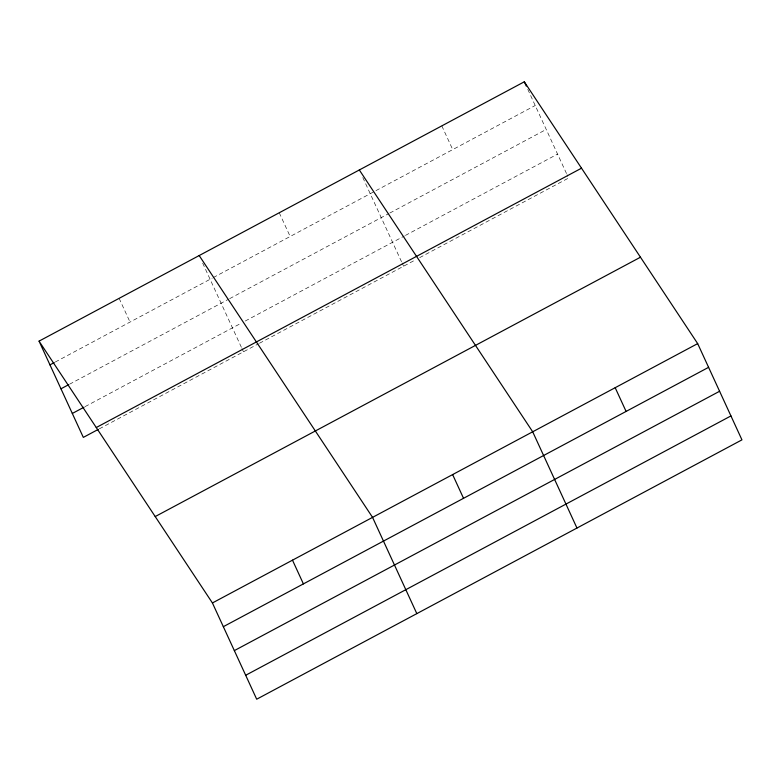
<?xml version="1.0" encoding="UTF-8"?>
<svg xmlns="http://www.w3.org/2000/svg" width="781" height="781" viewBox="0 0 781 781"><rect width="100%" height="100%" fill="white"/><g stroke="black" fill="none" stroke-linecap="round" stroke-linejoin="round"><path stroke-width="0.59" stroke-dasharray="3.9 2.93" d="M55.295 362.013L212.227 278.134M213.301 277.567L535.219 105.513M69.509 384.232L228.579 299.221M229.643 298.645L388.743 213.613M389.807 213.047L546.231 129.441M85.119 406.608L240.987 323.305M245.254 321.02L404.363 235.989M405.437 235.413L557.566 154.101M99.333 428.837L258.404 343.816M259.468 343.25L415.375 259.917M419.661 257.632L568.578 178.039L567.074 174.778M527.78 89.337L566.576 173.685M441.812 125.878L452.726 149.601M362.794 177.521L401.59 261.869M402.088 262.953L403.592 266.223M279.256 212.764L290.161 236.487M202.66 263.099L241.456 347.457M241.954 348.541L243.457 351.801M119.122 298.352L130.027 322.065"/><path stroke-width="1.17" d="M39.05 341.141L524.305 81.79L697.677 343.611L741.95 439.859L256.695 699.21L212.422 602.961L39.05 341.141L83.323 437.389L98.269 429.404M49.964 364.864L54.231 362.579M60.967 388.801L68.445 384.799M72.311 413.461L84.055 407.184M96.258 427.539L581.523 168.188M155.204 516.563L640.469 257.213M212.422 602.961L697.677 343.611M223.337 626.684L708.592 367.334M234.339 650.612L719.604 391.261M245.683 675.272L730.938 415.922M359.319 169.965L532.691 431.786L576.964 528.044M199.184 255.553L372.557 517.373L416.829 613.622M524.305 81.79L526.296 86.105M615.184 387.698L626.098 411.421M452.629 474.584L463.533 498.307M292.485 560.162L303.399 583.885"/></g></svg>
